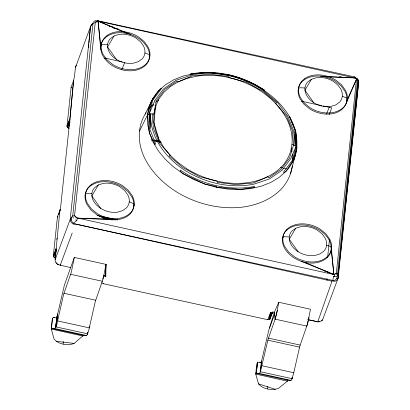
<?xml version="1.0" encoding="UTF-8"?>
<svg xmlns="http://www.w3.org/2000/svg" width="410" height="410" viewBox="0 0 410 410"><rect width="100%" height="100%" fill="white"/><g stroke="black" fill="none" stroke-linecap="round" stroke-linejoin="round"><path stroke-width="0.61" d="M91.861 193.653C91.353 199.865 95.755 205.266 100.747 208.413A19.572 14.396 20.1 0 0 117.716 212.134L122.718 210.586L126.531 207.788A18.675 13.74 20.1 0 0 129.242 201.853A18.675 13.735 20.1 0 0 127.874 195.027L124.814 190.717L120.355 187.098A19.572 14.396 20.1 0 0 103.381 183.373L98.379 184.92L94.566 187.724A18.675 13.74 20.1 0 0 91.855 193.653L86.992 193.412L85.992 193.756L85.085 195.38M144.94 52.885L149.235 54.653L149.845 55.35L149.491 57.098A24.339 17.902 20.1 0 1 145.96 64.826C142.936 68.004 138.749 69.767 134.475 70.489A25.507 18.763 20.1 0 1 112.366 65.641C105.857 61.546 100.127 54.504 100.783 46.412L98.072 21.12L97.124 20.597L354.655 76.926L355.49 77.505M107.553 44.685C107.051 50.896 111.448 56.298 116.44 59.445A19.572 14.396 20.1 0 0 133.414 63.166L138.416 61.618L142.229 58.82A18.675 13.74 20.1 0 0 143.572 46.043L140.512 41.748L136.053 38.125A19.572 14.396 20.1 0 0 119.079 34.404L114.077 35.952L110.264 38.75A18.675 13.74 20.1 0 0 107.553 44.685L102.684 44.444L101.69 44.782L100.783 46.412A24.339 17.902 20.1 0 1 104.314 38.678C107.343 35.501 111.525 33.738 115.799 33.015A25.492 18.752 20.1 0 1 127.069 33.446C135.5 35.383 143.613 40.385 147.713 48.201A24.333 17.896 20.1 0 1 149.496 57.098M289.245 236.954C288.742 243.166 293.14 248.568 298.131 251.714A19.572 14.396 20.1 0 0 315.1 255.435L320.107 253.887L323.915 251.089A18.675 13.74 20.1 0 0 325.263 238.312L322.198 234.018L317.74 230.399A19.572 14.396 20.1 0 0 300.771 226.674L295.764 228.221L291.951 231.025A18.675 13.74 20.1 0 0 289.245 236.954L284.376 236.713L283.377 237.057L282.469 238.681M304.943 87.986C304.435 94.197 308.838 99.599 313.829 102.746A19.572 14.396 20.1 0 0 330.798 106.467L335.8 104.919L339.613 102.121A18.675 13.74 20.1 0 0 340.961 89.344L337.896 85.049L333.438 81.426A19.572 14.396 20.1 0 0 316.469 77.705L311.462 79.253L307.649 82.051A18.675 13.74 20.1 0 0 304.938 87.986L300.074 87.745L299.074 88.083L298.167 89.713M71.653 217.003C70.397 220.114 72.211 223.47 75.507 224.039L332.802 280.44L333.776 281.357C337.394 281.557 338.911 277.826 338.255 274.726L337.635 273.403L336.333 273.214L333.889 274.546L301.109 261.272C294.165 258.812 287.707 254.215 284.248 247.573A24.333 17.896 20.1 0 1 286.006 230.933C289.045 227.775 293.217 226.002 297.491 225.285A25.507 18.763 20.1 0 1 319.6 230.138C326.109 234.233 331.839 241.275 331.183 249.367L333.889 274.546L334.744 275.899L333.479 276.617L332.802 280.44L332.003 281.178L317.791 321.758L307.895 319.662M102.608 278.995L104.258 275.792L105.811 276.914L106.021 264.383L74.297 257.424L64.39 285.083L57.113 316.361L56.595 317.412L53.203 317.361L52.331 318.985L51.311 329.061L54.053 339.008C58.497 344.441 67.758 346.014 74.138 343.416L83.456 335.39L86.587 335.539L87.402 334.447L88.95 329.353L95.34 301.335L103.074 279.026L106.021 264.383L105.575 265.577M275.171 317.381L275.136 319.159L268.094 339.229L260.401 371.737L259.34 373.433L256.214 373.284L255.727 374.058L258.525 383.868C262.969 389.3 272.23 390.868 278.615 388.27L287.4 381.151L287.815 380.301L291.059 380.393L291.956 379.117L293.77 372.721L299.812 346.189L307.546 323.88L310.493 309.237L278.774 302.283L274.31 312.317L268.863 329.942L261.477 361.517L260.996 362.286L257.69 362.204L256.803 363.839L255.727 374.058L287.4 381.151L287.528 379.896M83.03 336.021L51.311 329.061L51.737 328.43C59.23 330.711 56.606 316.997 57.754 313.947M57.574 314.716L57.579 320.907L89.298 327.867L89.329 326.601M105.775 276.437L105.349 275.915L106.021 264.383M76.393 65.185L75.563 66.297L74.543 75.906L73.595 80.539L69.685 121.447L60.706 206.455L59.932 210.217L57.436 216.895L53.331 255.881L53.679 256.967L54.699 257.921M55.652 253.329L56.037 248.906L53.331 255.881L53.823 256.547M56.867 239.43L56.98 238.164M270.359 312.625L269.79 318.98L272.947 311.59M87.648 333.837L87.771 332.587L87.648 333.837L55.929 326.878L56.928 316.863L55.683 327.493L56.759 317.207M88.442 47.539L88.76 44.352M88.883 43.076L90.528 26.512L91.348 24.718L92.501 23.867M63.114 344L63.365 341.484M267.587 388.854L267.843 386.338M327.626 257.465L329.425 239.66M357.592 79.719L337.635 273.403L358.196 80.662L357.592 79.719L354.614 77.89L98.072 21.12L95.581 21.771L95.233 22.74L74.558 215.573L75.968 217.684L333.889 274.546L331.183 246.436M87.591 332.633L87.402 334.447L87.622 332.571M103.889 276.314L104.022 275.079M301.698 81.964A24.333 17.896 20.1 0 0 299.946 98.605L303.938 104.222L309.75 108.942A25.507 18.763 20.1 0 0 331.859 113.79C338.901 112.847 346.112 107.927 346.88 100.399L356.495 79.232L336.333 273.214L335.657 273.962L336.753 274.367M68.977 128.535L67.348 127.29L66.994 126.203L71.099 87.217L73.595 80.539L69.685 121.447L69.977 121.98M70.95 267.663L58.589 264.737L56.493 263.44L55.242 261.206L55.104 259.827L59.932 210.217L60.49 209.336L58.656 214.676M332.003 281.178L75.507 224.039L73.687 224.301C71.827 223.368 70.105 221.61 70.202 219.391L90.528 26.512L93.044 23.052L95.233 22.74L98.072 21.12L130.851 34.507M55.104 259.827L70.202 219.391L72.719 215.932L93.044 23.052L92.65 24.113M292.309 165.86A76.409 56.201 20.1 0 1 281.362 188.928C271.856 198.906 258.72 204.446 245.303 206.717A80.078 58.902 20.1 0 1 175.875 191.485C163.2 183.337 152.084 172.502 145.104 159.039A76.393 56.19 20.1 0 1 139.513 131.113L147.564 114.749L149.107 113.944L152.146 113.908L153.391 128.176L159.085 142.495L170.242 155.318L169.125 155.918L182.829 167.536L199.265 176.556L217.443 181.22L217.305 182.358L235.729 184.556L253.283 182.993L267.848 176.73L268.76 177.776L281.111 169.263L289.496 158.034L293.606 144.94L292.381 130.621L286.692 116.307L275.576 103.361L276.647 102.879L262.943 91.261L246.512 82.246L228.375 77.459L228.467 76.439L210.043 74.246L192.495 75.809L177.971 81.949L170.288 86.597L163.897 92.296L158.957 98.907L155.595 106.267L153.888 122.503L155.58 130.974L158.931 139.405L163.862 147.585L170.242 155.318L177.919 162.411L186.704 168.695A72.227 53.126 20.1 0 0 217.443 181.22A72.242 53.136 20.1 0 0 249.372 182.445C261.483 180.39 273.337 175.383 281.921 166.383A68.967 50.727 20.1 0 0 291.93 144.479A68.952 50.717 20.1 0 0 286.882 119.274C280.589 107.118 270.544 97.344 259.115 89.985M217.669 256.229L217.802 254.964M332.802 280.44C336.964 281.152 337.686 276.468 337.404 273.352M307.936 319.641L318.221 321.937L321.665 320.866L322.598 319.856L338.117 278.164L358.437 85.285L358.581 80.227L357.115 78.161M51.311 329.061L52.495 318.565M55.929 326.878L57.113 316.361M326.888 280.286L327.083 278.728M327.744 272.732L327.887 271.471M260.237 372.157L261.477 361.517M261.657 360.984L260.401 371.737L292.12 378.691L292.268 377.431M103.182 283.11L103.192 283.679L267.663 319.677L269.15 319.621L270.072 318.959L270.861 312.159M291.956 379.117L292.176 377.236M256.096 373.346L257.69 362.204L256.214 373.284L287.933 380.244M74.297 257.424L71.355 272.066L63.622 294.375L57.579 320.907M278.774 302.283L276.565 313.973L275.136 319.159L306.854 326.119L309.048 317.401M155.595 106.267L153.893 114.2L153.888 122.503L158.931 139.405M73.487 223.219L76.895 220.329L77.316 218.161L74.558 215.573L73.856 216.275L73.339 215.604L72.719 215.932M277.329 310.447L275.136 319.159L274.31 312.317L273.004 312.21L270.431 312.789L267.802 319.677L271.333 313.02L269.15 319.621L272.399 312.497L270.072 318.959M290.557 173.445L295.077 156.092M293.565 160.377C309.468 118.244 265.152 82.815 228.314 74.702L228.155 74.994L208.844 72.38L193.607 73.672L183.132 76.086L173.62 79.853L165.302 84.88L158.388 91.046L152.033 100.404L147.564 114.749L147.559 123.733L149.389 132.896L153.017 142.019L158.347 150.87L165.256 159.239L173.563 166.916L183.065 173.712L193.54 179.457L204.718 184.013L216.326 187.267L228.083 189.138L239.691 189.579L250.874 188.585L261.349 186.176L270.866 182.409L279.179 177.381L286.093 171.211L292.796 160.92L296.917 147.513L295.851 131.953L295.092 129.365L289.465 116.501L295.431 131.513L296.163 146.201L292.402 160.248L283.612 172.021L283.935 172.784L286.093 171.211A74.62 54.889 20.1 0 0 296.922 147.513L296.163 146.201L295.067 145.535L291.925 144.479M324.664 271.435L325.027 270.303M68.398 128.161L69.49 124.732M54.735 257.839L56.006 253.841M69.787 120.063C70.141 116.112 67.922 127.766 67.348 127.29L69.992 122.395M55.903 249.013L56.006 250.023L53.679 256.967L56.037 252.616M75.568 67.337L90.528 26.512M72.206 233.018L60.193 265.413L60.178 264.845M133.798 206.066L134.152 204.318L133.537 203.626L129.242 201.853M329.261 114.405L331.71 107.845L323.003 105.934M67.486 126.869L66.994 126.203L69.572 119.336M269.452 328.061L274.823 313.819M121.811 69.761L124.783 62.269M326.514 114.041L329.261 107.123M346.276 103.197L356.495 79.232M97.416 21.781L98.057 20.556M66.994 126.203L69.674 120.345M53.331 255.881L56.006 250.023M145.13 114.17L153.048 98.2M321.665 320.866L322.598 319.856M114.077 35.952L107.553 46.935L116.44 59.445M98.379 184.92L91.855 195.903L100.747 208.413M311.462 79.253L304.938 90.236L313.829 102.746M295.764 228.221L289.245 239.204L298.131 251.714M57.979 216.203L57.436 216.895L57.733 217.423M93.377 22.048L95.202 20.705L96.514 20.5M150.603 106.846L153.432 104.319M155.795 102.213L158.747 99.886M301.698 81.98C306.521 76.952 313.906 75.517 320.62 76.137L354.614 77.89L356.869 78.448M286.416 229.836C289.45 226.663 293.632 224.895 297.906 224.173A25.507 18.763 20.1 0 1 320.015 229.026L325.827 233.741L329.819 239.358A24.333 17.896 20.1 0 1 331.598 248.255L331.183 249.367A24.339 17.902 20.1 0 1 327.651 257.096C324.623 260.273 320.441 262.036 316.166 262.764A25.492 18.752 20.1 0 1 304.896 262.328L301.109 261.272M103.192 283.679L101.798 282.726M336.871 278.436L338.117 278.164M317.791 321.758L319.523 321.717M75.563 66.297L75.824 66.302M111.346 219.642L107.512 219.032L77.316 218.161L111.346 219.642C118.054 220.262 125.445 218.822 130.267 213.794A24.339 17.902 20.1 0 0 132.02 197.148M320.62 76.137L324.454 76.747L354.614 77.89L354.517 76.926L355.901 77.403M333.479 276.617L336.21 276.55L337.712 275.643L338.255 274.726L358.688 81.329L358.196 80.662M56.098 341.269L74.138 343.416M152.146 113.908L153.893 114.2L156.282 100.763L164.666 89.534L177.017 81.021L177.971 81.949L186.765 78.469L196.446 76.239A72.242 53.136 20.1 0 1 259.048 89.969M113.329 28.013L118.326 29.089M339.48 76.819L343.226 77.628M280.599 167.536L282.475 167.946M283.725 168.218L286.231 168.766M99.461 216.475L115.717 220.006M102.341 217.838L112.35 220.021M109.127 26.24L113.493 27.198M340.11 76.911L343.231 77.593M104.227 57.938L122.262 61.895M301.237 101.157L321.763 105.662M151.756 139.415L153.007 139.692M154.257 139.964L160.505 141.332M151.685 140.23L161.068 142.29M70.663 274.305L102.382 281.265M63.96 293.263L95.679 300.222M268.432 338.122L300.151 345.077M267.858 340.172L299.577 347.132M56.595 317.412L57.841 317.683M53.392 317.284L54.638 317.555M56.503 317.965L57.748 318.237M259.735 362.548L261.6 362.958M262.051 365.766L293.77 372.721M54.868 328.579L86.587 335.539M259.34 373.433L291.059 380.393M51.737 328.43L83.456 335.39M151.72 140.061L152.966 140.343M154.216 140.625L157.343 141.337M158.588 141.619L161.089 142.188M97.078 215.311L117.675 219.975M155.011 105.775L156.236 106.108M342.324 96.186L346.619 97.954L347.234 98.651L346.88 100.399A24.333 17.896 20.1 0 0 345.097 91.502L341.11 85.885L335.298 81.165A25.487 18.747 20.1 0 0 324.454 76.747M326.627 245.154L329.824 246.241L331.536 247.619L331.598 248.255A24.339 17.902 20.1 0 1 328.067 255.983C325.038 259.161 320.856 260.924 316.582 261.647A25.507 18.763 20.1 0 1 294.467 256.793L288.655 252.078L284.668 246.461A24.333 17.896 20.1 0 1 286.421 229.82M152.161 105.119L153.396 105.462M258.525 383.868L275.382 389.377M75.512 219.857L76.895 220.329M58.589 264.737L57.554 264.337L55.919 262.569M304.896 262.333L333.889 274.546M127.069 33.446L98.072 21.12L100.778 49.338M104.565 275.392L105.349 275.915M70.202 219.391L71.335 220.185M132.02 197.169L128.028 191.552L122.216 186.832A25.507 18.763 20.1 0 0 100.107 181.984C95.827 182.706 91.645 184.474 88.616 187.647A24.333 17.896 20.1 0 0 86.864 204.272L90.856 209.889L96.668 214.609A25.487 18.747 20.1 0 0 107.512 219.027M71.099 87.217L71.396 87.745M56.313 251.653L56.037 248.901M72.831 217.034L73.375 218.125M52.331 318.985L52.654 320.159M89.298 326.627L89.298 327.867M139.513 131.113A76.409 56.201 20.1 0 1 146.088 112.637M147.841 110.146A76.409 56.201 20.1 0 1 150.188 107.302M291.105 147.887A76.409 56.201 20.1 0 1 291.935 151.654M292.32 154.155A76.409 56.201 20.1 0 1 292.607 162.79M152.751 100.209L149.107 113.944L149.722 128.95L155.692 143.956L154.995 144.499L149.389 132.896L147.564 114.749A74.62 54.889 20.1 0 1 158.393 91.051L160.894 88.539L161.54 88.437L152.751 100.209M216.521 186.622L216.326 187.267L235.986 188.943L239.691 189.579L254.533 187.293L254.441 186.412A77.331 56.882 20.1 0 1 180.584 170.206L180.087 170.96L183.065 173.712L204.718 184.013L216.521 186.622M154.944 100.399L149.107 113.944L150.752 128.596L150.501 113.821C150.132 136.576 164.072 155.723 181.999 168.438A75.173 55.294 20.1 0 0 253.79 184.182L269.565 178.873L282.152 170.201L290.695 158.757L296.163 146.201L294.677 131.123L295.067 145.535L293.637 130.821L287.84 116.235L277.606 102.551L263.64 90.712A75.173 55.294 20.1 0 0 191.849 74.968L176.074 80.278L163.493 88.955L154.944 100.399M106.984 35.557L104.729 37.566A24.339 17.902 20.1 0 0 101.198 45.295A24.333 17.896 20.1 0 0 102.977 54.192L106.969 59.809L112.776 64.529A25.507 18.763 20.1 0 0 134.89 69.377C139.164 68.66 143.351 66.886 146.38 63.714A24.339 17.902 20.1 0 0 148.133 47.068L144.141 41.471L138.329 36.751A25.507 18.763 20.1 0 0 116.214 31.903L112.796 32.687L109.695 33.917L106.984 35.557M91.286 184.526L89.031 186.535A24.333 17.896 20.1 0 0 87.279 203.16L91.271 208.777L97.083 213.497A25.507 18.763 20.1 0 0 119.192 218.345C123.471 217.628 127.653 215.855 130.682 212.682A24.339 17.902 20.1 0 0 132.435 196.036L128.443 190.44L122.631 185.72A25.507 18.763 20.1 0 0 100.522 180.871L97.103 181.656L93.998 182.886L91.286 184.526M304.369 78.858L302.114 80.867A24.333 17.896 20.1 0 0 300.366 97.493L304.353 103.11L310.165 107.83A25.507 18.763 20.1 0 0 332.274 112.678C336.554 111.961 340.736 110.187 343.764 107.015A24.339 17.902 20.1 0 0 345.517 90.369L341.525 84.773L335.713 80.052A25.507 18.763 20.1 0 0 313.604 75.204L310.185 75.988L307.08 77.218L304.369 78.858M204.79 72.678L190.301 74.036L190.717 74.046A77.331 56.882 20.1 0 1 264.568 90.251L264.742 90.364C246.789 79.248 226.069 72.227 204.79 72.678"/></g></svg>
